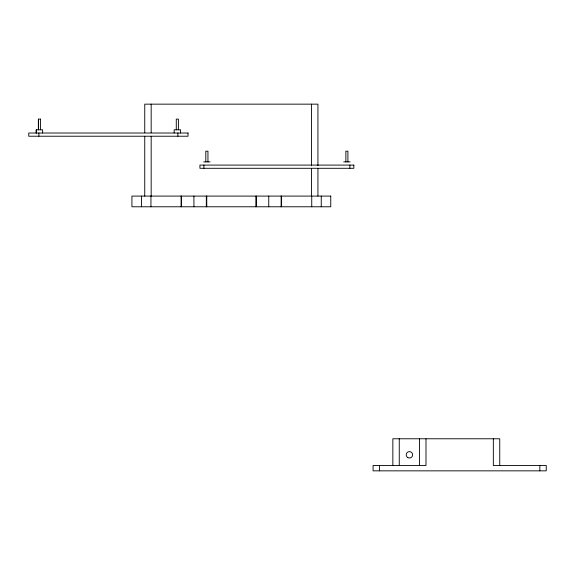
<?xml version="1.0" encoding="UTF-8"?>
<svg xmlns="http://www.w3.org/2000/svg" width="575" height="575" viewBox="0 0 575 575"><rect width="100%" height="100%" fill="white"/><g stroke="black" fill="none" stroke-linecap="round" stroke-linejoin="round"><path stroke-width="0.86" d="M40.509 119.118L38.374 119.118L38.374 129.806M203.672 161.877L210.083 161.877M343.685 161.877L350.103 161.877M539.839 465.498L539.839 470.846M499.747 465.498L499.747 438.775L392.847 438.775L392.847 465.498M493.336 438.775L493.336 465.498L546.25 465.498L546.25 470.846L373.074 470.846L373.074 465.498L425.989 465.498L425.989 438.775M419.57 438.775L419.57 465.498M399.258 438.775L399.258 465.498M379.486 465.498L379.486 470.846M349.873 165.09L349.873 168.295M347.911 161.877L347.904 151.189L345.87 151.189L345.87 161.877M321.252 196.089L321.252 206.777M317.932 165.744L317.932 104.154L144.749 104.154L144.749 132.717M317.932 168.417L317.932 196.089M311.736 196.089L311.736 206.777M311.513 104.154L311.513 165.744M311.513 168.417L311.513 196.089M281.585 196.089L281.585 206.777M281.146 196.089L281.146 206.777M268.755 196.089L268.755 206.777M256.364 196.089L256.364 206.777M255.925 196.089L255.925 206.777M207.949 161.877L207.949 151.189L205.807 151.189L205.807 161.877M206.756 196.089L206.756 206.777M206.317 196.089L206.317 206.777M203.902 165.09L203.902 168.295M193.926 196.089L193.926 206.777M181.535 196.089L181.535 206.777M181.096 196.089L181.096 206.777M180.528 133.019L180.55 129.806L174.132 129.806L174.132 133.019M178.394 129.806L178.408 119.118L176.273 119.118L176.288 129.806M177.898 133.019L177.898 136.225M151.167 104.154L151.167 132.717M151.167 136.289L151.167 196.089M150.945 196.089L150.945 206.777M144.749 136.289L144.749 196.089M141.428 196.089L141.428 206.777M42.622 133.019L42.629 129.806L36.247 129.806L36.247 133.019M40.466 119.118L40.509 129.806M38.884 133.019L38.884 136.225M38.41 119.118L38.41 129.806M36.254 129.806L36.254 133.019M188.032 133.019L28.75 133.019L28.75 136.225L188.032 136.225L188.032 133.019M353.841 165.09L199.928 165.09L199.928 168.295L353.841 168.295L353.841 165.09M330.762 196.089L131.927 196.089L131.927 206.777L330.762 206.777L330.762 196.089M407.812 457.592A3.206 3.206 0 0 0 412.627 454.811A3.206 3.206 0 0 0 407.812 452.036A3.206 3.206 0 0 0 407.812 457.592"/></g></svg>
